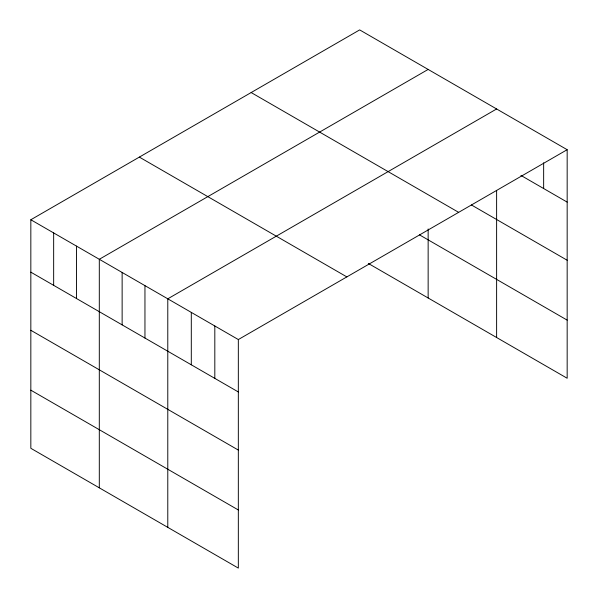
<?xml version="1.0" encoding="UTF-8"?>
<svg xmlns="http://www.w3.org/2000/svg" width="598" height="598" viewBox="0 0 598 598"><rect width="100%" height="100%" fill="white"/><g stroke="black" fill="none" stroke-linecap="round" stroke-linejoin="round"><path stroke-width="0.9" d="M30.834 219.75L238.333 339.552L238.333 568.1L30.834 448.298L30.834 219.75L359.667 29.9L567.166 149.702L567.166 378.25L368.323 263.449M428.138 69.435L99.305 259.285L99.305 487.833M496.617 108.971L167.784 298.821L167.784 527.369M238.333 339.552L567.166 149.702M520.918 175.408L567.166 202.109M471.433 204.965L567.166 260.235M251.153 92.548L458.651 212.35M419.482 234.857L567.166 320.124M139.349 157.102L346.847 276.904M30.834 272.165L238.333 391.959M30.834 330.29L238.333 450.085M30.834 390.173L238.333 509.974M543.649 162.791L543.649 188.534M496.617 190.441L496.617 337.519M428.146 228.967L428.146 297.983M214.817 325.977L214.817 378.385M191.3 312.395L191.3 364.81M144.955 285.642L144.955 338.049M122.134 272.464L122.134 324.871M76.484 246.107L76.484 298.522M53.656 232.928L53.656 285.343"/></g></svg>
